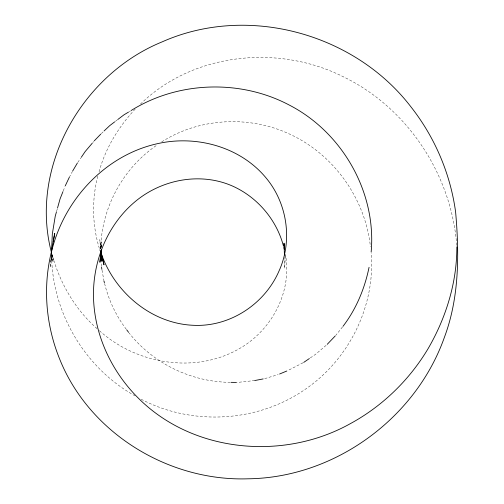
<?xml version="1.0" encoding="UTF-8"?>
<svg xmlns="http://www.w3.org/2000/svg" width="504" height="504" viewBox="0 0 504 504"><rect width="100%" height="100%" fill="white"/><g stroke="black" fill="none" stroke-linecap="round" stroke-linejoin="round"><path stroke-width="0.38" stroke-dasharray="2.52 1.89" d="M51.288 257.727L51.25 261.374L51.377 257.5M284.949 256.706L284.697 268.437L285.277 255.503M100.951 248.126L101.228 241.838L100.926 248.529M100.699 248.989C101.317 207.868 123.127 167.832 157.248 144.9M50.866 259.906L50.425 267.555L51.125 257.714M56.706 210.962L57.336 208.7M97.776 176.198C91.621 200.183 92.213 225.842 99.691 249.474L100.176 250.879M99.074 171.801C105.468 148.17 118.654 126.769 135.299 108.971M63.252 190.909L64.984 186.549M69.287 177.364L72.217 171.851M77.767 162.464L80.829 157.954M342.525 326.932L335.746 335.418M92.761 142.619L93.769 141.435M101.298 133.617L103.553 131.487M140.452 104.12C193.227 52.485 278.737 44.081 343.596 76.904C407.61 107.963 451.477 174.718 456.731 245.41M326.107 345.372L315.617 354.268L309.992 358.117M115.29 121.414L117.136 120.015M129.188 111.693L130.511 110.899M161.752 141.857C199.981 117.463 250.488 115.208 291.199 134.839C334.448 155.345 365.343 199.105 370.421 246.664M303.08 362.748L287.57 370.698M264.695 378.643L278.132 374.617M254.816 380.526L237.258 382.435M230.404 382.328C191.526 382.145 153.147 363.51 129.074 332.968M141.183 399.256C191.722 425.76 256.158 422.478 303.502 390.493C348.34 360.82 375.707 306.583 371.177 252.794M135.135 395.911C85.667 368.544 52.863 313.973 51.641 257.494M97.096 328.671C74.983 309.362 59.837 282.82 52.107 254.652M99.427 330.7C136.489 364.14 194.846 374.126 238.984 348.863C271.662 330.492 292.534 291.64 285.403 254.205M126.302 329.301C116.046 315.75 108.587 300.019 104.599 283.5M99.691 249.474L100.252 250.929M52.057 254.69L53.481 259.894L52.334 254.753M104.038 281.295L101.865 269.369M51.786 254.388L53.134 262.363L51.912 254.671M101.411 266.377L101.039 261.847M51.635 254.627L51.912 256.92L51.767 254.671M100.624 248.982L99.823 239.677L100.63 248.667M100.605 248.831L100.328 245.908L100.517 248.724M51.66 254.816L51.899 259.377L51.704 254.741M101.367 244.572L101.109 248.377L101.367 244.572"/><path stroke-width="0.76" d="M371.152 252.013C376.576 192.219 342.229 132.199 289.031 104.933C240.169 79.172 178.044 81.22 131.172 110.502M100.857 251.452L100.296 259.094L101.228 250.091M101.298 249.367L99.918 262.269L101.21 250.589M51.61 250.898L54.715 233.295L53.229 241.624M369.06 267.309C364.72 288.527 356.202 309.065 343.004 326.321M56.498 211.718L55.238 216.241L52.322 234.02L51.433 253.581M57.544 207.944L60.064 198.897L62.962 191.633M65.274 185.825L69.287 177.364M72.582 171.158L77.332 163.107M81.27 157.305L85.207 151.502L92.257 143.212M94.273 140.843L100.737 134.152M327.222 344.326L335.21 335.973M104.114 130.952L109.746 125.622L114.673 121.88M117.747 119.543L123.908 114.868L128.533 112.09M303.742 362.389L309.368 358.546M279.588 374.012L286.845 371.001M254.816 380.526L263.17 378.932M231.166 382.341L236.496 382.423M126.762 329.912L128.614 332.356M101.096 253.115C114.446 292.27 151.37 323.612 193.448 325.3C229.78 327.127 264.707 304.151 279.021 271.001C292.793 240.78 287.381 203.597 266.225 178.12C240.358 146.658 196.106 134.757 157.078 143.76C110.59 154.167 72.79 190.884 56.58 235.097C42.103 274.334 43.627 318.591 58.968 357.33C88.162 432.558 168.197 481.547 248.069 478.8C334.373 477.748 415.491 418.704 444.314 337.56C459.358 297.612 459.308 254.035 455.622 212.089C450.431 173.804 434.776 137.12 410.873 106.779C354.388 33.176 247.338 3.919 162.105 41.889C81.724 74.642 28.785 167.725 51.647 253.203M283.462 246.078C276.639 219.75 257.292 197.077 232.451 186.026C201.254 172.28 163.706 179.002 137.29 199.886C108.347 222.831 92.824 259.906 93.486 296.497C94.185 334.795 111.573 371.675 138.638 398.444C193.379 452.951 283.708 460.832 350.154 423.751C382.24 406.356 409.305 380.117 428.009 348.799C445.939 318.03 456.983 282.587 456.844 246.878M283.859 247.565L284.458 249.789M104.038 281.295L104.41 282.763M100.92 251.464L103.988 264.808L102.772 259.484M101.525 267.126L101.865 269.369M284.495 247.811L284.029 243.193L284.432 254.98M101.228 255.408L101.833 261.28L100.926 252.057M100.548 252.013L100.775 256.555"/></g></svg>
